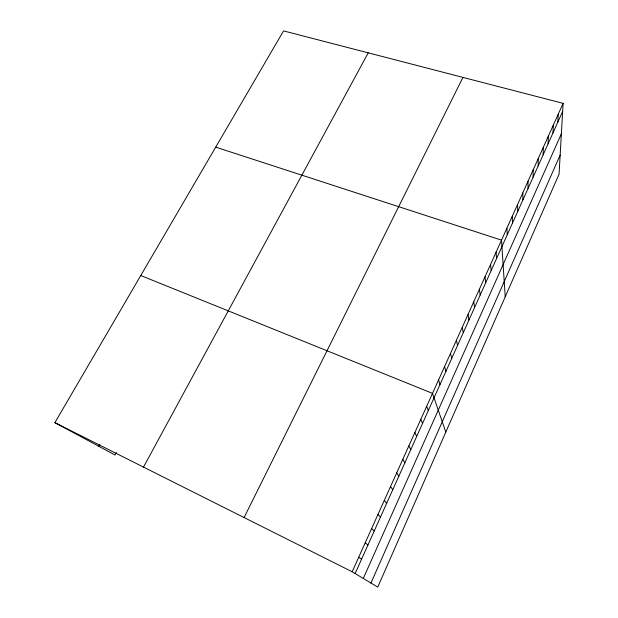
<?xml version="1.0" encoding="UTF-8"?>
<svg xmlns="http://www.w3.org/2000/svg" width="618" height="618" viewBox="0 0 618 618"><rect width="100%" height="100%" fill="white"/><g stroke="black" fill="none" stroke-linecap="round" stroke-linejoin="round"><path stroke-width="0.93" d="M533.118 177.157L533.164 169.865M538.154 165.948L538.27 158.532M543.137 154.84L543.322 147.293M548.081 143.832L548.336 136.161M552.986 132.924L553.311 125.13M557.838 122.109L558.232 114.199M563.114 103.361L559.058 174.206L377.745 587.1L352.167 571.766L54.886 422.65L283.569 30.9L563.114 103.361L352.167 571.766M370.954 583.029L560.155 155.072M363.299 578.44L561.368 133.782M355.126 573.543L562.65 111.387M244.087 517.552L462.944 77.397M143.507 467.1L368.228 52.847M116.3 452.546L114.956 454.979L54.886 422.65M98.772 446.273L99.722 444.589M215.713 147.138L501.515 240.147L505.223 296.81M140.765 275.528L432.507 393.365L445.794 432.136M358.718 557.212L361.553 559.22M365.207 542.805L367.926 545.037M371.634 528.537L374.23 530.993M377.992 514.415L380.472 517.088M384.288 500.433L386.659 503.322M390.522 486.59L392.778 489.688M396.702 472.878L398.842 476.184M402.812 459.305L404.852 462.805M408.869 445.864L410.8 449.564M414.863 432.546L416.686 436.439M420.804 419.359L422.527 423.446M426.683 406.304L428.305 410.568M438.571 379.9L439.993 384.535M444.581 366.567L445.902 371.387M450.522 353.357L451.75 358.363M456.416 340.286L457.544 345.462M462.241 327.339L463.276 332.693M468.019 314.523L468.962 320.039M473.736 301.823L474.585 307.509M479.398 289.255L480.163 295.095M485.006 276.794L485.678 282.797M490.561 264.465L491.148 270.622M496.061 252.244L496.571 258.556M506.907 228.158L507.254 234.763M512.26 216.277L512.523 223.028M517.56 204.512L517.745 211.402M522.805 192.862L522.913 199.884M528.004 181.313L528.042 188.467"/></g></svg>
